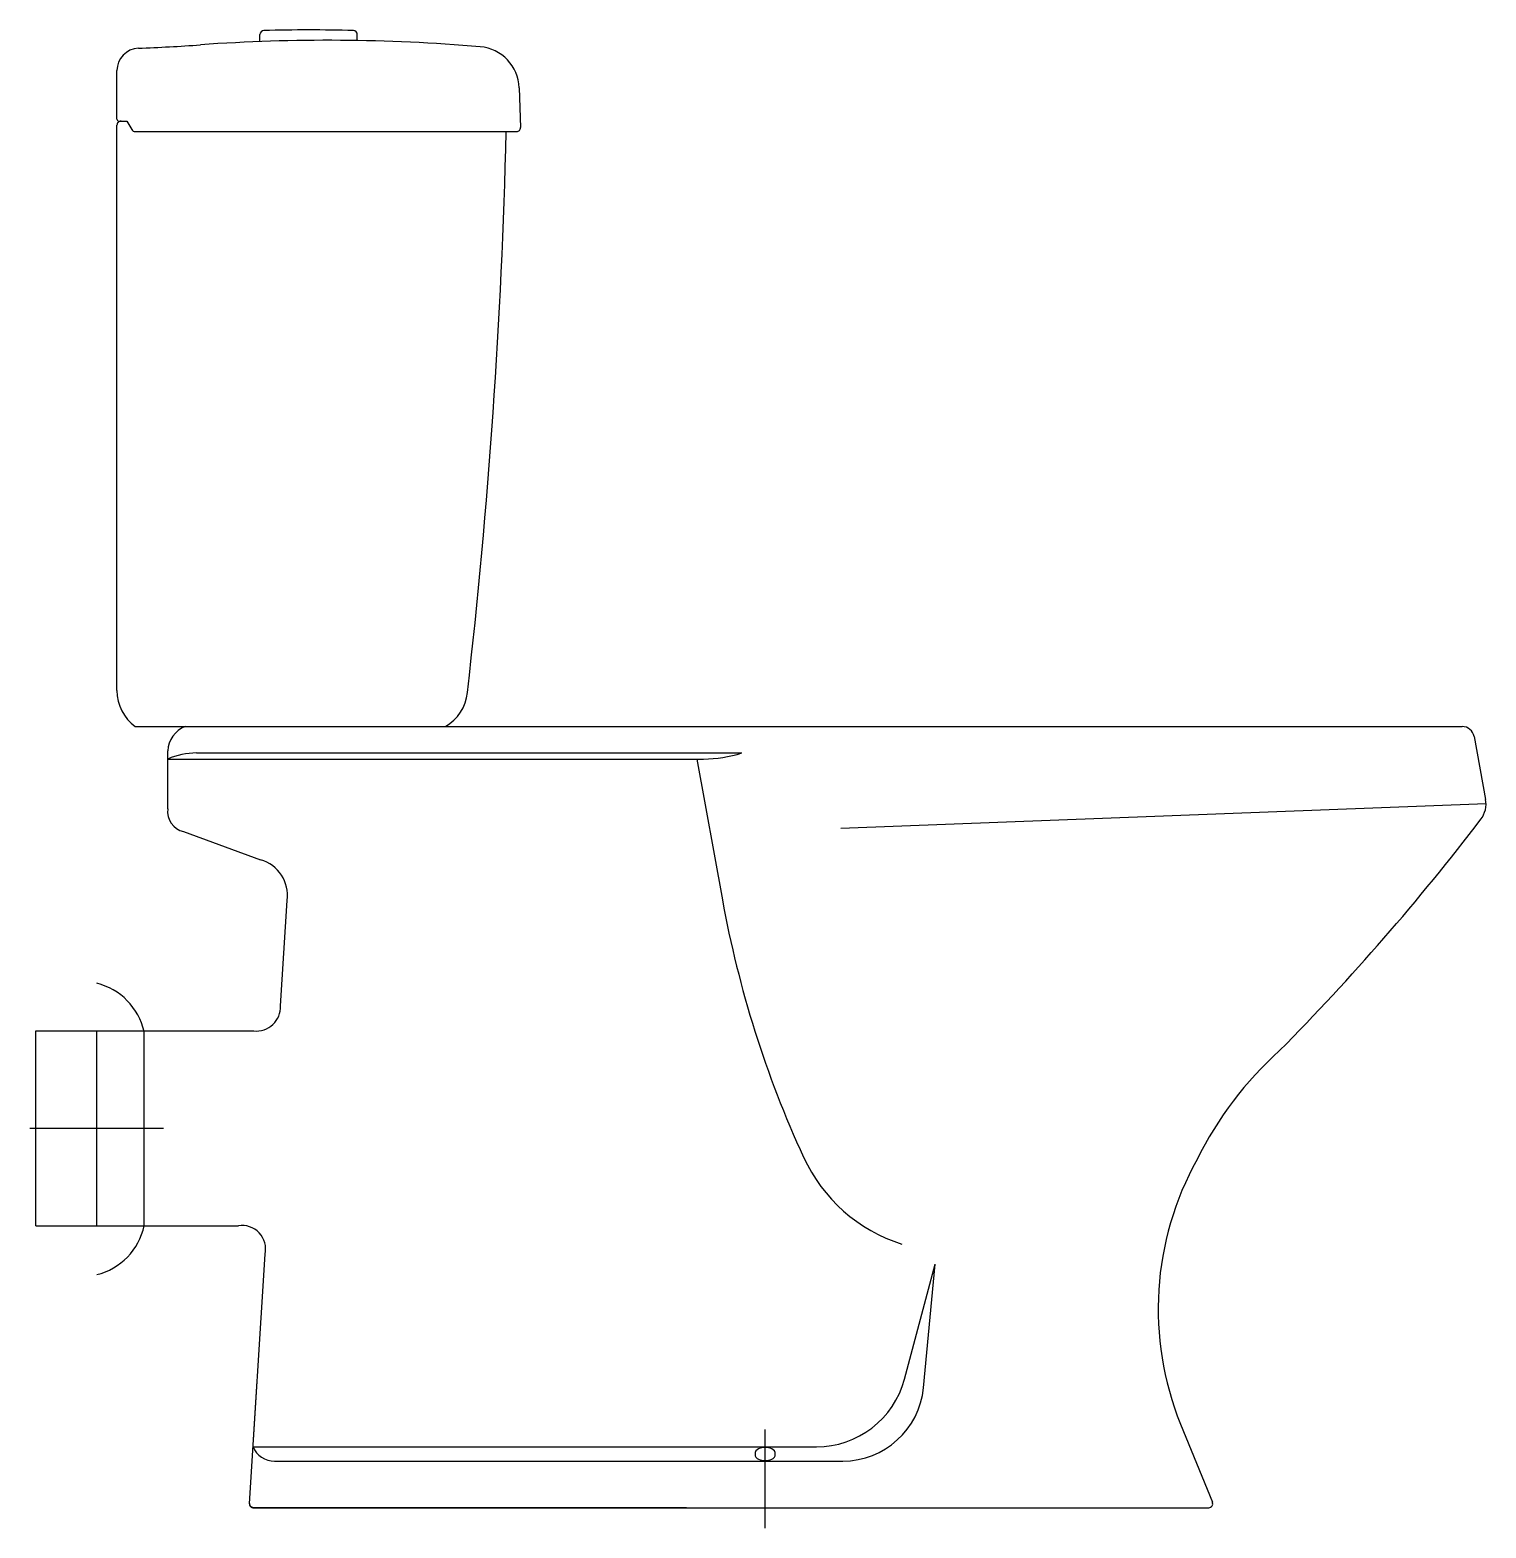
# Model space of a CAD drawing. Extents: x -927.814 to -927.096, y 827.411 to 828.149.
import ezdxf

# ---------------------------------------------------------------- set-up
doc = ezdxf.new("R2010")
doc.units = 0
doc.header["$LTSCALE"] = 0.2
doc.header["$MEASUREMENT"] = 0
for name, pattern in [('AXES', [0.54, 0.3, -0.08, 0.08, -0.08]), ('CACHE', [0.24, 0.12, -0.12]), ('CONTINU', [0])]:
    doc.linetypes.add(name, pattern=pattern)
doc.layers.get('0').update_dxf_attribs({"linetype": 'CONTINUOUS'})
doc.layers.add('DECA_EIXOS', color=5, linetype='AXES')

msp = doc.modelspace()

# ---------------------------------------------------------------- linework, layer by layer
at = {"linetype": 'CONTINU'}
for points in [[(-927.69837, 828.14874, 0.407204), (-927.70032, 828.14674)], [(-927.65427, 828.14874, 0.012044), (-927.69837, 828.14874)], [(-927.65232, 828.14674, 0.407292), (-927.65427, 828.14874)], [(-927.76027, 828.13998, 0.402391), (-927.77082, 828.12899)], [(-927.76027, 828.13998, 0.007677), (-927.72962, 828.14169)], [(-927.59171, 828.14071, 0.038899), (-927.72962, 828.14169)], [(-927.5725, 828.12052, 0.37962), (-927.59171, 828.14071)], [(-927.77082, 828.10506, 0.42133), (-927.76981, 828.10405)], [(-927.76882, 828.10405, 0.414225), (-927.77082, 828.10205)], [(-927.76354, 828.09993, 0.273017), (-927.76179, 828.0989)], [(-927.59805, 827.8224, 0.02273), (-927.57894, 828.0989)], [(-927.57382, 828.0989, 0.424437), (-927.57182, 828.10097)], [(-927.77082, 827.82341, 0.238566), (-927.76182, 827.80567)], [(-927.60882, 827.80566, 0.237677), (-927.59805, 827.8224)], [(-927.73712, 827.80567, 0.301192), (-927.74582, 827.79367)], [(-927.10172, 827.80074, 0.373146), (-927.10762, 827.80566)], [(-927.73165, 827.79267, 0.104643), (-927.74582, 827.78967)], [(-927.48156, 827.78967, 0.079556), (-927.46282, 827.79267)], [(-927.74582, 827.76515, 0.37889), (-927.73794, 827.75388)], [(-927.09836, 827.75998, 0.208697), (-927.09602, 827.7698)], [(-927.1976, 827.64601, 0.032238), (-927.09836, 827.75998)], [(-927.68696, 827.72, 0.374359), (-927.70006, 827.74003)], [(-927.47231, 827.72021, 0.062965), (-927.4323, 827.59341)], [(-927.70336, 827.65566, 0.456779), (-927.6902, 827.66802)], [(-927.1976, 827.64601, 0.095178), (-927.23829, 827.59232)], [(-927.4323, 827.59341, 0.211099), (-927.38382, 827.5506)], [(-927.23829, 827.59232, 0.226928), (-927.24648, 827.46193)], [(-927.69782, 827.54566, 0.529338), (-927.71098, 827.55966)], [(-927.42599, 827.45066, 0.339456), (-927.38252, 827.48401)], [(-927.413, 827.44366, 0.386451), (-927.37318, 827.47984)], [(-927.70374, 827.45066, 0.300793), (-927.69316, 827.44366)], [(-927.45454, 827.44971, 0.660336), (-927.45454, 827.44456)], [(-927.44794, 827.44971, 0.204654), (-927.45454, 827.44971)], [(-927.44794, 827.44456, 0.660345), (-927.44794, 827.44971)], [(-927.45454, 827.44456, 0.204644), (-927.44794, 827.44456)], [(-927.70547, 827.42281, 0.480944), (-927.70348, 827.42066)], [(-927.23252, 827.42066, 0.531421), (-927.23075, 827.42342)]]:
    msp.add_lwpolyline(points, format="xyb", dxfattribs=at)
for points in [[(-927.70032, 828.14327), (-927.70032, 828.14674)], [(-927.65232, 828.14378), (-927.65232, 828.14674)], [(-927.77082, 828.10506), (-927.77082, 828.12899)], [(-927.5725, 828.12052), (-927.57182, 828.10097)], [(-927.76981, 828.10405), (-927.76588, 828.10405)], [(-927.76588, 828.10405), (-927.76354, 828.09993)], [(-927.77082, 827.82341), (-927.77082, 828.10205)], [(-927.76179, 828.0989), (-927.57382, 828.0989)], [(-927.76182, 827.80567), (-927.10762, 827.80566)], [(-927.10172, 827.80074), (-927.09602, 827.7698)], [(-927.74582, 827.76515), (-927.74582, 827.79367)], [(-927.74582, 827.78967), (-927.48156, 827.78967)], [(-927.73165, 827.79267), (-927.46282, 827.79267)], [(-927.48493, 827.78967), (-927.47231, 827.72021)], [(-927.41385, 827.7556), (-927.09582, 827.76781)], [(-927.73794, 827.75388), (-927.70006, 827.74003)], [(-927.6902, 827.66802), (-927.68696, 827.72)], [(-927.81083, 827.55966), (-927.81083, 827.65566)], [(-927.81083, 827.65566), (-927.70336, 827.65566)], [(-927.81083, 827.55966), (-927.71098, 827.55966)], [(-927.70547, 827.42281), (-927.69782, 827.54566)], [(-927.38252, 827.48401), (-927.36734, 827.54066)], [(-927.37318, 827.47984), (-927.36734, 827.54066)], [(-927.24648, 827.46193), (-927.23075, 827.42342)], [(-927.70374, 827.45066), (-927.42599, 827.45066)], [(-927.69316, 827.44366), (-927.413, 827.44366)], [(-927.70348, 827.42066), (-927.23252, 827.42066)]]:
    msp.add_lwpolyline(points, dxfattribs=at)
for points in [[(-927.75749, 827.65534, 0.286081), (-927.78082, 827.67913)], [(-927.78082, 827.53556, 0.288846), (-927.75742, 827.55966)]]:
    msp.add_lwpolyline(points, format="xyb")
at = {"linetype": 'CACHE'}
msp.add_lwpolyline([(-927.78082, 827.55966), (-927.78082, 827.65566)], dxfattribs=at)
msp.add_lwpolyline([(-927.75742, 827.55966), (-927.75749, 827.65534)])
at = {"linetype": 'CONTINUOUS', "flags": 128}
msp.add_lwpolyline([(-927.49003, 827.42066), (-927.70348, 827.42066), (-927.70499, 827.42125), (-927.70547, 827.42281), (-927.70173, 827.48298)], dxfattribs=at)
at = {"layer": 'DECA_EIXOS'}
for points in [[(-927.81372, 827.60766), (-927.74793, 827.60766)], [(-927.45124, 827.41066), (-927.45124, 827.45928)]]:
    msp.add_lwpolyline(points, dxfattribs=at)

doc.saveas('drawing.dxf')
